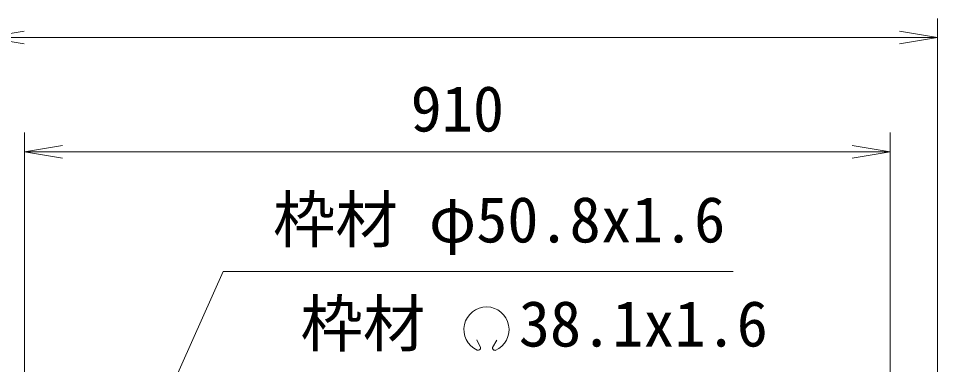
# Model space of a CAD drawing. Units: millimetres, scale not verified. Extents: x -4200 to 4200, y -2970 to 2970.
# Drawn here: x -2568 to -1602, y 1308 to 1671 of the extents above; entities that cross this region are included whole.
import ezdxf
from ezdxf.enums import TextEntityAlignment as Align

# ---------------------------------------------------------------- set-up
doc = ezdxf.new("R2010")
doc.units = ezdxf.units.MM
doc.header["$LTSCALE"] = 20
for name, color, linetype, lineweight in [('0-4_D-STR-DIM', 7, 'Continuous', 9), ('0-5_0', 3, 'Continuous', 18), ('0-6_D-STR-TXT', 7, 'Continuous', 9)]:
    doc.layers.add(name, color=color, linetype=linetype, lineweight=lineweight)
doc.styles.add('ＭＳ ゴシック', font='')
doc.styles.get('ＭＳ ゴシック').set_extended_font_data('MS Gothic')

# ---------------------------------------------------------------- blocks, each defined once
blk = doc.blocks.new('_Open')
at = {"layer": '0-5_0', "color": 7, "lineweight": 9}
blk.add_line((-20, 3.33), (0, 0), dxfattribs=at)
blk.add_lwpolyline([(-20, -3.33), (0, 0), (-20, 0)], dxfattribs=at)

msp = doc.modelspace()

# ---------------------------------------------------------------- linework, layer by layer
at = {"layer": '0-4_D-STR-DIM'}
for p, q in [((-1601.55, 1216.61), (-1601.55, 1671.37)), ((-1601.55, 1216.61), (-1601.55, 1671.37)), ((-2561.55, 1651.37), (-1641.55, 1651.37)), ((-2561.55, 1651.37), (-1641.55, 1651.37)), ((-2561.3, 1118.37), (-2561.3, 1551.37)), ((-2561.3, 1118.37), (-2561.3, 1551.37)), ((-1651.3, 1118.37), (-1651.3, 1551.37)), ((-1651.3, 1118.37), (-1651.3, 1551.37)), ((-2521.3, 1531.37), (-1691.3, 1531.37)), ((-2521.3, 1531.37), (-1691.3, 1531.37))]:
    msp.add_line(p, q, dxfattribs=at)
at = {"layer": '0-6_D-STR-TXT'}
for p, q in [((-2082.01, 1325.75), (-2085.84, 1333.96)), ((-2082.01, 1325.75), (-2085.84, 1333.96)), ((-2069.42, 1325.74), (-2064.9, 1333.58)), ((-2069.42, 1325.74), (-2064.9, 1333.58))]:
    msp.add_line(p, q, dxfattribs=at)
msp.add_lwpolyline([(-1816.38, 1405.49), (-2352.58, 1405.49), (-2526.26, 1016.15)], dxfattribs=at)
msp.add_lwpolyline([(-1816.38, 1405.49), (-2352.58, 1405.49), (-2526.26, 1016.15)], dxfattribs=at)
for centre, radius, start, end in [((-2075.72, 1344.63), 23.75, 292.92895, 245.65759), ((-2075.72, 1344.63), 23.75, 292.92895, 245.65759), ((-2084.47, 1325.29), 2.5, 245.55066, 10.6575), ((-2084.47, 1325.29), 2.5, 245.55066, 10.6575), ((-2066.97, 1325.28), 2.5, 169.34241, 276.63708), ((-2066.97, 1325.28), 2.5, 169.34241, 276.63708)]:
    msp.add_arc(centre, radius, start, end, dxfattribs=at)

# ---------------------------------------------------------------- block references
at = {"layer": '0-4_D-STR-DIM', "xscale": 2, "yscale": 2, "rotation": 180}
for p in [(-2601.55, 1651.37), (-2601.55, 1651.37), (-2561.3, 1531.37), (-2561.3, 1531.37)]:
    msp.add_blockref('_Open', p, dxfattribs=at)
at = {"layer": '0-4_D-STR-DIM', "xscale": 2, "yscale": 2}
for p in [(-1601.55, 1651.37), (-1601.55, 1651.37), (-1651.3, 1531.37), (-1651.3, 1531.37)]:
    msp.add_blockref('_Open', p, dxfattribs=at)

# ---------------------------------------------------------------- texts
at = {"layer": '0-4_D-STR-DIM', "style": 'ＭＳ ゴシック'}
msp.add_text('910', height=48.09, dxfattribs=at).set_placement((-2155.42, 1538.12), align=Align.BOTTOM_LEFT)
msp.add_text('910', height=48.09, dxfattribs=at).set_placement((-2155.42, 1538.12), align=Align.BOTTOM_LEFT)
at = {"layer": '0-6_D-STR-TXT', "style": 'ＭＳ ゴシック'}
for s, p in [('枠材 φ50.8x1.6', (-2300.13, 1421.63)), ('枠材 φ50.8x1.6', (-2300.13, 1421.63)), ('枠材 \u300038.1x1.6', (-2271.22, 1312.32)), ('枠材 \u300038.1x1.6', (-2271.22, 1312.32))]:
    msp.add_text(s, height=48.09, dxfattribs=at).set_placement(p, align=Align.BOTTOM_LEFT)

doc.saveas('drawing.dxf')
